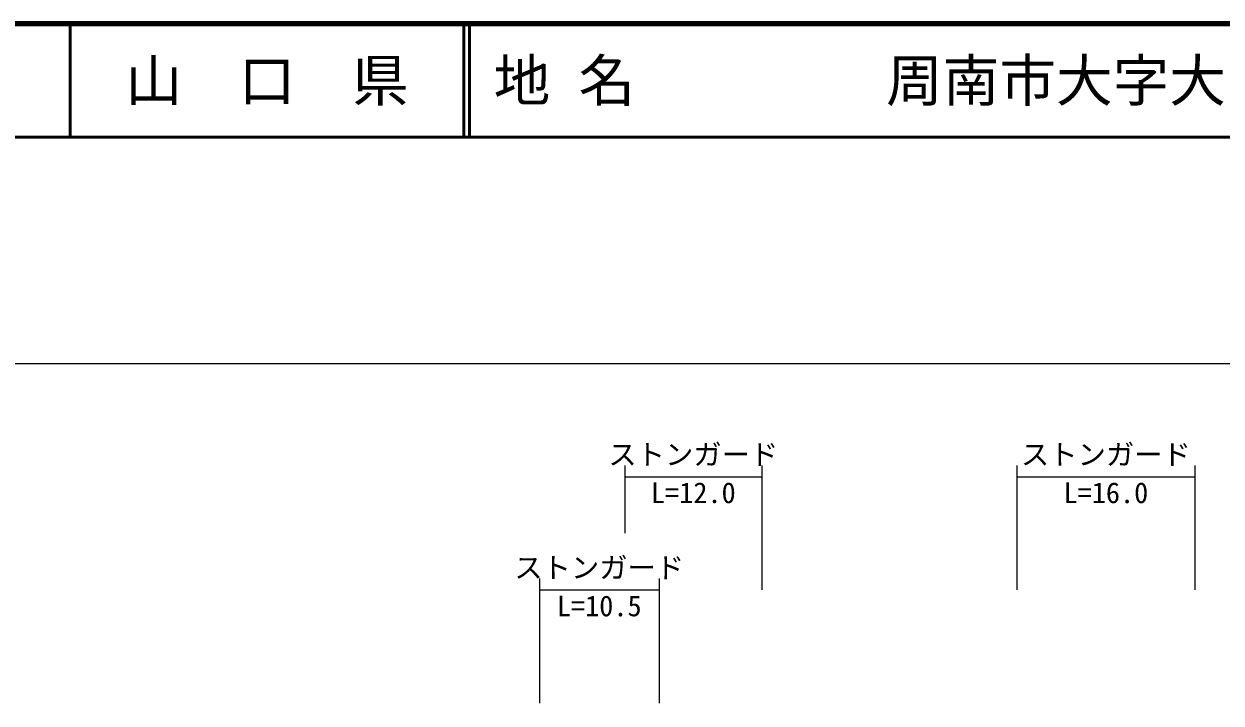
# Model space of a CAD drawing. Units: millimetres, scale not verified. Extents: x 40000 to 680000, y 20000 to 380000.
# Drawn here: x 328913 to 434596, y 320000 to 380000 of the extents above; entities that cross this region are included whole.
import ezdxf
from ezdxf.enums import TextEntityAlignment as Align

# ---------------------------------------------------------------- set-up
doc = ezdxf.new("R2010")
doc.units = ezdxf.units.MM
doc.header["$LTSCALE"] = 1000
for name, color, linetype, lineweight in [('M-STR-HTXT', 7, 'Continuous', 13), ('M-TTL', 2, 'Continuous', 140), ('M-TTL-LINE', 7, 'Continuous', 50)]:
    doc.layers.add(name, color=color, linetype=linetype, lineweight=lineweight)
doc.layers.add('M-TTL-TXT', color=7, linetype='Continuous')
doc.styles.add('ＭＳ ゴシック', font='')
doc.styles.get('ＭＳ ゴシック').set_extended_font_data('MS Gothic')

msp = doc.modelspace()

# ---------------------------------------------------------------- linework, layer by layer
at = {"layer": 'M-STR-HTXT'}
for p, q in [((76931, 350000), (554172, 350000)), ((381967, 341000), (381967, 335000)), ((394046, 341000), (394046, 330000)), ((416578, 341000), (416578, 330000)), ((432278, 341000), (432278, 330000)), ((381967, 340000), (394046, 340000)), ((416578, 340000), (432278, 340000)), ((374420, 331000), (374420, 320000)), ((384980, 331000), (384980, 320000)), ((374420, 330000), (384980, 330000))]:
    msp.add_line(p, q, dxfattribs=at)
at = {"layer": 'M-TTL'}
msp.add_line((680000, 380000), (40000, 380000), dxfattribs=at)
at = {"layer": 'M-TTL-LINE'}
for p, q in [((333000, 380000), (333000, 370000)), ((367750, 380000), (367750, 370000)), ((368250, 380000), (368250, 370000)), ((40000, 370000), (680000, 370000))]:
    msp.add_line(p, q, dxfattribs=at)

# ---------------------------------------------------------------- texts
at = {"layer": 'M-STR-HTXT', "style": 'ＭＳ ゴシック'}
for p in [(388007, 340500), (424428, 340500), (379700, 330500)]:
    msp.add_text('ストンガード', height=1833, dxfattribs=at).set_placement(p, align=Align.BOTTOM_CENTER)
for s, p in [('L=12.0', (388007, 339500)), ('L=16.0', (424428, 339500)), ('L=10.5', (379700, 329500))]:
    msp.add_text(s, height=1833, dxfattribs=at).set_placement(p, align=Align.TOP_CENTER)
at = {"layer": 'M-TTL-TXT', "style": 'ＭＳ ゴシック'}
for s, p in [('地 名', (370380, 375000)), ('周南市大字大島', (405024, 375000))]:
    msp.add_text(s, height=3666, dxfattribs=at).set_placement(p, align=Align.MIDDLE_LEFT)
msp.add_text('山\u3000口\u3000県', height=3666, dxfattribs=at).set_placement((350375, 375000), align=Align.MIDDLE_CENTER)

doc.saveas('drawing.dxf')
